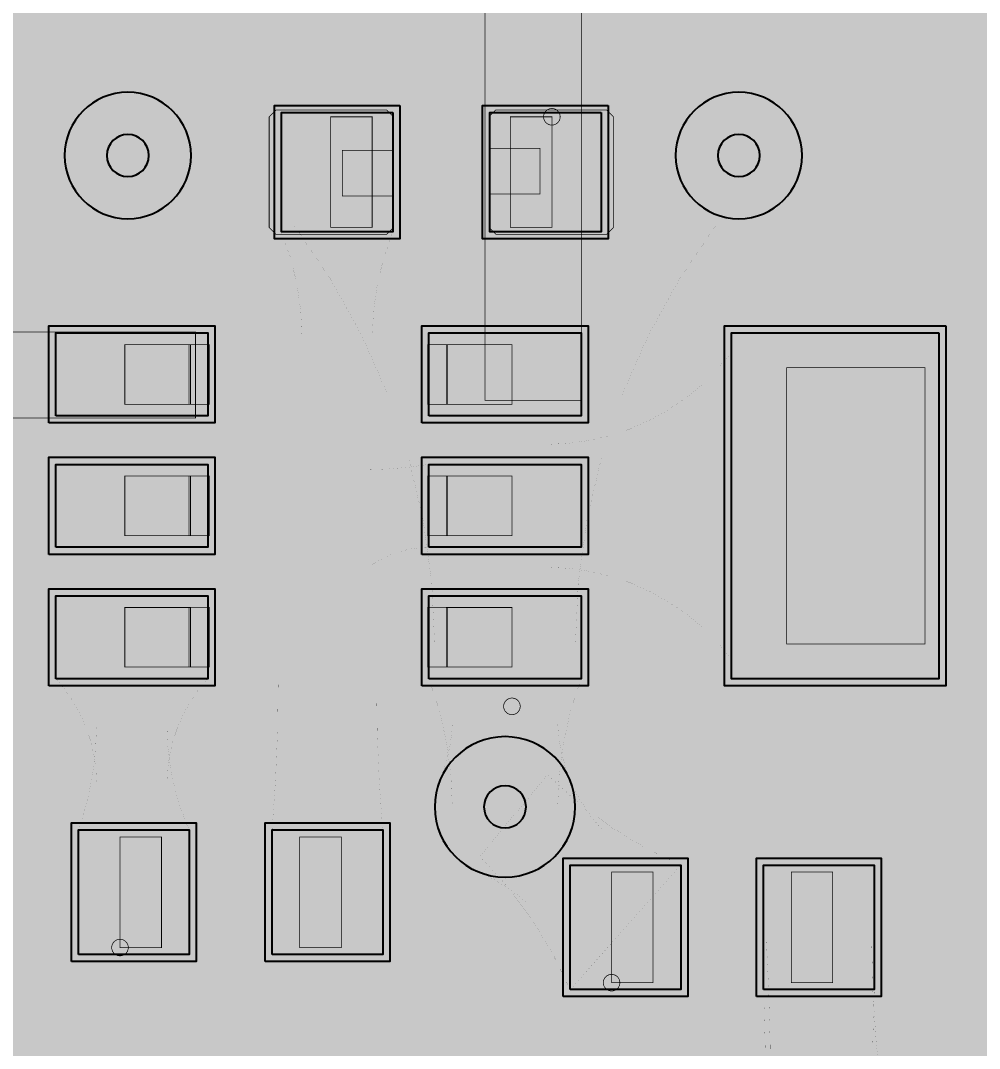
# Model space of a CAD drawing. Header units: millimetres. Extents: x -21.8 to 22.2, y -22.1 to 21.8.
# Drawn here: x 9.38 to 16.32, y 3.04 to 10.48 of the extents above; entities that cross this region are included whole.
import ezdxf

# ---------------------------------------------------------------- set-up
doc = ezdxf.new("R2010")
doc.units = ezdxf.units.MM
doc.header["$MEASUREMENT"] = 0
for name, color, linetype, true_color in [('Bottom-Layer', 7, 'Continuous', 0x0000ff), ('Component-Marking-Layer', 7, 'Continuous', 0x66ffcc), ('Component-Shape-Layer', 7, 'Continuous', 0x00cccc), ('Document-Layer', 7, 'Continuous', 0xffffff), ('Hole-Layer', 7, 'Continuous', 0x222222), ('Multi-Layer', 7, 'Continuous', 0xc0c0c0), ('Pin-Floating-Layer', 7, 'Continuous', 0xff99ff), ('Pin-Soldering-Layer', 7, 'Continuous', 0xcc9999), ('Top-Layer', 7, 'Continuous', 0xff0000), ('Top-Paste-Mask-Layer', 7, 'Continuous', 0x808080), ('Top-Silkscreen-Layer', 7, 'Continuous', 0xffcc00), ('Top-Solder-Mask-Layer', 7, 'Continuous', 0x800080)]:
    doc.layers.add(name, color=color, linetype=linetype, true_color=true_color)

msp = doc.modelspace()

# ---------------------------------------------------------------- hatches: boundary and pattern name
at = {"layer": 'Bottom-Layer'}
for points in [[(-20.4418, -3.8638), (-20.5686, -4.0696), (-20.6519, -4.2964), (-20.6519, 0.3841), (-20.5051, -0.0412), (-20.2129, -0.3832), (-19.8158, -0.5947), (-19.3689, -0.6462), (-18.9341, -0.5306), (-18.5717, -0.2639), (-18.3321, 0.1168), (-18.2483, 0.5588), (-18.3321, 1.0008), (-18.5717, 1.3815), (-18.9341, 1.6482), (-19.3689, 1.7638), (-19.8158, 1.7123), (-20.2129, 1.5008), (-20.5051, 1.1588), (-20.6519, 0.7335), (-20.6519, 2.9241), (-20.5051, 2.4988), (-20.2129, 2.1568), (-19.8158, 1.9453), (-19.3689, 1.8938), (-18.9341, 2.0094), (-18.5717, 2.2761), (-18.3321, 2.6568), (-18.2483, 3.0988), (-18.3321, 3.5408), (-18.5717, 3.9215), (-18.9341, 4.1882), (-19.3689, 4.3038), (-19.8158, 4.2523), (-20.2129, 4.0408), (-20.5051, 3.6988), (-20.6519, 3.2735), (-20.6519, 5.4641), (-20.6412, 5.4024), (-20.6274, 5.3413), (-20.6274, 4.8768), (-20.5794, 4.6977), (-20.4483, 4.5667), (-20.2692, 4.5187), (-19.9091, 4.5187), (-19.687, 4.4529), (-19.4564, 4.4307), (-19.2259, 4.4529), (-19.0038, 4.5187), (-18.6944, 4.5187), (-18.5154, 4.5667), (-18.3843, 4.6977), (-18.3363, 4.8768), (-18.3363, 5.1862), (-18.2483, 5.6388), (-18.3363, 6.0915), (-18.3363, 7.0937), (-18.271, 7.2033), (-18.2483, 7.3288), (-18.2483, 9.0288), (-18.2946, 9.2049), (-18.4215, 9.3355), (-18.5962, 9.3868), (-18.6448, 9.3971), (-18.6944, 9.4006), (-20.2692, 9.4006), (-20.3414, 9.3932), (-20.4106, 9.3715), (-20.5632, 9.2785), (-20.6519, 9.1233), (-20.6519, 15.3517), (-15.3617, 20.6419), (15.3417, 20.6419), (20.6319, 15.3517), (20.6319, -15.3517), (15.3417, -20.6419), (-15.3617, -20.6419), (-20.6519, -15.3517), (-20.6519, -13.2282), (-20.5198, -13.3722), (-20.3318, -13.4256), (-19.9184, -13.4256), (-19.9167, -13.4369), (-19.9162, -13.4484), (-19.9162, -15.875), (-19.8793, -16.0607), (-19.7741, -16.2181), (-16.3451, -19.6471), (-16.1877, -19.7523), (-16.002, -19.7892), (-8.7884, -19.7892), (-8.6028, -19.7523), (-8.4454, -19.6471), (-6.654, -17.8557), (-6.5488, -17.6983), (-6.5119, -17.5127), (-6.5119, -16.3186), (-6.5033, -16.3029), (-6.4874, -16.2813), (-6.3531, -16.0154), (-6.3487, -15.7176), (-6.4751, -15.4479), (-6.7068, -15.2608), (-6.9971, -15.1939), (-7.2873, -15.2608), (-7.519, -15.4479), (-7.6454, -15.7176), (-7.641, -16.0154), (-7.5067, -16.2813), (-7.4908, -16.3029), (-7.4822, -16.3186), (-7.4822, -17.3117), (-8.1375, -17.967), (-8.1375, -16.3186), (-8.1289, -16.3029), (-8.113, -16.2813), (-7.9787, -16.0154), (-7.9743, -15.7176), (-8.1007, -15.4479), (-8.3324, -15.2608), (-8.6227, -15.1939), (-8.9129, -15.2608), (-9.1446, -15.4479), (-9.271, -15.7176), (-9.2666, -16.0154), (-9.1323, -16.2813), (-9.1165, -16.3029), (-9.1078, -16.3186), (-9.1078, -18.3781), (-9.1926, -18.4629), (-15.5983, -18.4629), (-17.5489, -16.5123), (-17.5489, -15.9964), (-17.321, -16.5623), (-16.9406, -17.0392), (-16.4396, -17.3872), (-15.8599, -17.5772), (-15.2501, -17.5933), (-14.6612, -17.4341), (-14.1425, -17.1129), (-13.7375, -16.6567), (-13.4801, -16.1036), (-13.3919, -15.5), (-13.4801, -14.8964), (-13.7375, -14.3433), (-14.1425, -13.8871), (-14.6612, -13.566), (-15.2501, -13.4068), (-15.8599, -13.4228), (-16.4396, -13.6128), (-16.9406, -13.9609), (-17.321, -14.4378), (-17.5489, -15.0036), (-17.5489, -13.4002), (-16.0156, -13.4002), (-15.8366, -13.3522), (-15.7055, -13.2211), (-15.6575, -13.042), (-15.6575, -11.342), (-15.7055, -11.163), (-15.8366, -11.0319), (-16.0156, -10.9839), (-17.5489, -10.9839), (-17.5489, -10.668), (-17.549, -10.6581), (-17.5493, -10.6481), (-17.1192, -10.8333), (-16.651, -10.8409), (-16.2151, -10.67), (-15.8768, -10.3462), (-15.6872, -9.9181), (-15.6745, -9.45), (-15.522, -9.6025), (-15.522, -11.3014), (-15.485, -11.487), (-15.3799, -11.6444), (-14.4422, -12.5827), (-14.4327, -12.6103), (-14.4253, -12.643), (-14.3097, -12.9155), (-14.0872, -13.1106), (-13.8019, -13.1895), (-13.5107, -13.1363), (-13.2717, -12.9618), (-13.1324, -12.7006), (-13.1206, -12.4049), (-13.2386, -12.1335), (-13.113, -11.8105), (-13.1674, -11.4682), (-13.3871, -11.2002), (-13.712, -11.0796), (-13.7384, -11.0755), (-13.7557, -11.0705), (-14.1453, -10.6809), (-14.1453, -7.0612), (-14.1822, -6.8756), (-14.2874, -6.7182), (-15.4558, -5.5498), (-15.6132, -5.4446), (-15.7988, -5.4077), (-15.9931, -5.4077), (-15.7599, -5.0588), (-15.6601, -4.6512), (-15.7057, -4.234), (-15.8913, -3.8576), (-16.1945, -3.5675), (-16.5786, -3.3985), (-16.9973, -3.3711), (-17.4002, -3.4886), (-17.7386, -3.7368), (-17.9716, -4.0858), (-18.0712, -4.4935), (-18.0254, -4.9106), (-18.2742, -4.6617), (-18.3304, -4.2289), (-18.5366, -3.8442), (-18.8659, -3.5577), (-19.2755, -3.407), (-19.712, -3.4115), (-20.1184, -3.5707)], [(10.668, -0.9119), (10.2922, -0.9976), (9.9908, -1.238), (9.8236, -1.5853), (9.8236, -1.9707), (9.9908, -2.318), (10.2922, -2.5584), (10.668, -2.6441), (17.5108, -2.6441), (18.9269, -4.0602), (19.2533, -4.2653), (19.6363, -4.3084), (20.0001, -4.1811), (20.2727, -3.9085), (20.4, -3.5447), (20.3569, -3.1617), (20.1518, -2.8353), (18.4821, -1.1655), (18.2011, -0.9778), (17.8696, -0.9119), (14.5955, -0.9119), (14.1347, -0.0784), (13.8505, 0.8305), (13.7545, 1.778), (13.7545, 5.9436), (13.8505, 6.8912), (14.1348, 7.8002), (14.5956, 8.6336), (14.9677, 8.7253), (15.2639, 8.9686), (15.426, 9.3158), (15.4225, 9.699), (15.2539, 10.0432), (14.9534, 10.281), (14.5796, 10.3658), (10.16, 10.3658), (9.7842, 10.28), (9.4828, 10.0396), (9.3156, 9.6924), (9.3156, 9.3069), (9.4828, 8.9596), (9.7842, 8.7193), (10.16, 8.6335), (11.1811, 8.6335), (11.6419, 7.8), (11.9261, 6.8911), (12.0222, 5.9436), (12.0222, 1.778), (11.9261, 0.8305), (11.6419, -0.0784), (11.1811, -0.9119)]]:
    msp.add_hatch(color=256, dxfattribs=at).paths.add_polyline_path(points)
at = {"layer": 'Component-Marking-Layer'}
for points in [[(13.1674, 9.7794, 1), (13.2874, 9.7794, 1)], [(13.1674, 9.7794, 1), (13.2874, 9.7794, 1)], [(12.8783, 5.5163, 1), (12.9983, 5.5163, 1)], [(12.8783, 5.5163, 1), (12.9983, 5.5163, 1)], [(10.0432, 3.7722, 1), (10.1632, 3.7722, 1)], [(10.0432, 3.7722, 1), (10.1632, 3.7722, 1)], [(13.5992, 3.5182, 1), (13.7192, 3.5182, 1)], [(13.5992, 3.5182, 1), (13.7192, 3.5182, 1)]]:
    msp.add_hatch(color=256, dxfattribs=at).paths.add_polyline_path(points)
at = {"layer": 'Pin-Floating-Layer'}
for points in [[(10.6033, 7.7012), (10.6033, 8.1312), (10.7483, 8.1312), (10.7483, 7.7012)], [(10.6033, 7.7012), (10.6033, 8.1312), (10.7483, 8.1312), (10.7483, 7.7012)], [(12.4733, 8.1313), (12.4733, 7.7013), (12.3283, 7.7013), (12.3283, 8.1313)], [(12.4733, 8.1313), (12.4733, 7.7013), (12.3283, 7.7013), (12.3283, 8.1313)], [(10.6033, 6.7513), (10.6033, 7.1813), (10.7483, 7.1813), (10.7483, 6.7513)], [(10.6033, 6.7513), (10.6033, 7.1813), (10.7483, 7.1813), (10.7483, 6.7513)], [(12.4733, 7.1813), (12.4733, 6.7513), (12.3283, 6.7513), (12.3283, 7.1813)], [(12.4733, 7.1813), (12.4733, 6.7513), (12.3283, 6.7513), (12.3283, 7.1813)], [(10.6033, 5.8013), (10.6033, 6.2313), (10.7483, 6.2313), (10.7483, 5.8013)], [(10.6033, 5.8013), (10.6033, 6.2313), (10.7483, 6.2313), (10.7483, 5.8013)], [(12.4733, 6.2314), (12.4733, 5.8014), (12.3283, 5.8014), (12.3283, 6.2314)], [(12.4733, 6.2314), (12.4733, 5.8014), (12.3283, 5.8014), (12.3283, 6.2314)]]:
    msp.add_hatch(color=256, dxfattribs=at).paths.add_polyline_path(points)
at = {"layer": 'Pin-Soldering-Layer'}
for points in [[(11.6273, 9.7793), (11.9273, 9.7793), (11.9273, 8.9793), (11.6273, 8.9793)], [(11.6273, 9.7793), (11.9273, 9.7793), (11.9273, 8.9793), (11.6273, 8.9793)], [(13.2273, 9.7793), (13.2273, 8.9793), (12.9273, 8.9793), (12.9273, 9.7793)], [(13.2273, 9.7793), (13.2273, 8.9793), (12.9273, 8.9793), (12.9273, 9.7793)], [(10.6133, 7.7012), (10.1383, 7.7012), (10.1383, 8.1312), (10.6133, 8.1312)], [(10.6133, 7.7012), (10.1383, 7.7012), (10.1383, 8.1312), (10.6133, 8.1312)], [(12.4633, 7.7012), (12.4633, 8.1312), (12.9383, 8.1312), (12.9383, 7.7012)], [(12.4633, 7.7012), (12.4633, 8.1312), (12.9383, 8.1312), (12.9383, 7.7012)], [(15.9263, 5.9663), (14.9263, 5.9663), (14.9263, 7.9663), (15.9263, 7.9663)], [(15.9263, 5.9663), (14.9263, 5.9663), (14.9263, 7.9663), (15.9263, 7.9663)], [(10.6133, 6.7512), (10.1383, 6.7512), (10.1383, 7.1812), (10.6133, 7.1812)], [(10.6133, 6.7512), (10.1383, 6.7512), (10.1383, 7.1812), (10.6133, 7.1812)], [(12.4633, 6.7512), (12.4633, 7.1812), (12.9383, 7.1812), (12.9383, 6.7512)], [(12.4633, 6.7512), (12.4633, 7.1812), (12.9383, 7.1812), (12.9383, 6.7512)], [(10.6133, 5.8012), (10.1383, 5.8012), (10.1383, 6.2312), (10.6133, 6.2312)], [(10.6133, 5.8012), (10.1383, 5.8012), (10.1383, 6.2312), (10.6133, 6.2312)], [(12.4633, 5.8012), (12.4633, 6.2312), (12.9383, 6.2312), (12.9383, 5.8012)], [(12.4633, 5.8012), (12.4633, 6.2312), (12.9383, 6.2312), (12.9383, 5.8012)], [(10.1033, 3.7723), (10.1033, 4.5723), (10.4033, 4.5723), (10.4033, 3.7723)], [(10.1033, 3.7723), (10.1033, 4.5723), (10.4033, 4.5723), (10.4033, 3.7723)], [(11.7033, 3.7723), (11.4033, 3.7723), (11.4033, 4.5723), (11.7033, 4.5723)], [(11.7033, 3.7723), (11.4033, 3.7723), (11.4033, 4.5723), (11.7033, 4.5723)], [(13.6593, 3.5183), (13.6593, 4.3183), (13.9593, 4.3183), (13.9593, 3.5183)], [(13.6593, 3.5183), (13.6593, 4.3183), (13.9593, 4.3183), (13.9593, 3.5183)], [(15.2593, 3.5183), (14.9593, 3.5183), (14.9593, 4.3183), (15.2593, 4.3183)], [(15.2593, 3.5183), (14.9593, 3.5183), (14.9593, 4.3183), (15.2593, 4.3183)]]:
    msp.add_hatch(color=256, dxfattribs=at).paths.add_polyline_path(points)
at = {"layer": 'Top-Layer'}
for points in [[(-20.6494, 14.5685), (-20.6519, 14.5682), (-20.6519, 15.3517), (-15.3617, 20.6419), (15.3417, 20.6419), (15.8134, 20.1702), (13.0333, 20.1702), (12.9075, 20.3708), (12.684, 20.4491), (10.684, 20.4491), (10.505, 20.4011), (10.3739, 20.27), (10.3259, 20.0909), (10.3259, 18.0909), (10.3739, 17.9119), (10.505, 17.7808), (10.684, 17.7328), (12.684, 17.7328), (12.8631, 17.7808), (12.9942, 17.9119), (13.0422, 18.0909), (13.0422, 18.1839), (15.4637, 18.1839), (16.1383, 17.5092), (15.5566, 17.6074), (14.9704, 17.5406), (14.4257, 17.3139), (13.9652, 16.9452), (13.6248, 16.4633), (13.4313, 15.9059), (13.3999, 15.3168), (13.5329, 14.742), (13.82, 14.2266), (13.8174, 14.2266), (13.0422, 14.2266), (13.0422, 15.6911), (12.9942, 15.8702), (12.8631, 16.0013), (12.684, 16.0493), (10.684, 16.0493), (10.505, 16.0013), (10.3739, 15.8702), (10.3259, 15.6911), (10.3259, 14.4225), (10.3139, 14.3702), (10.3099, 14.3167), (10.3099, 13.6652), (10.3619, 13.4794), (10.5028, 13.3475), (10.559, 13.3183), (10.3678, 13.1903), (10.2939, 12.9724), (10.2939, 10.9027), (10.3416, 10.7241), (10.472, 10.5931), (10.6503, 10.5446), (12.3689, 10.5363), (12.3755, 10.4991), (12.386, 10.4628), (12.386, 9.9927), (12.2551, 10.1221), (12.0772, 10.1695), (11.2707, 10.1695), (11.0533, 10.0959), (10.9252, 9.9055), (10.7325, 10.1496), (10.466, 10.3099), (10.16, 10.3658), (8.8733, 10.3658), (8.6583, 10.3387), (8.4568, 10.2591), (8.4393, 10.2591), (8.2602, 10.2111), (8.1291, 10.08), (8.0812, 9.9009), (8.0812, 9.8525), (8.0052, 9.4977), (8.0812, 9.1429), (8.0812, 9.0944), (8.1607, 8.8694), (8.364, 8.7443), (8.2318, 8.6861), (8.1334, 8.5804), (6.5163, 8.5804), (6.3372, 8.5324), (6.2061, 8.4014), (6.1581, 8.2223), (6.1581, 7.6013), (6.2061, 7.4222), (6.3372, 7.2911), (6.5163, 7.2432), (6.5722, 7.2432), (6.6264, 7.1591), (6.7017, 7.0933), (6.5824, 6.9639), (6.5392, 6.7933), (6.5392, 6.7049), (6.4958, 6.5518), (6.4812, 6.3933), (6.4812, 5.5157), (6.2363, 5.1599), (5.9035, 4.8844), (5.5081, 4.7103), (5.0803, 4.6507), (4.7107, 4.5517), (4.4401, 4.2812), (4.3411, 3.9116), (4.4401, 3.542), (4.7107, 3.2715), (5.0803, 3.1725), (5.5835, 3.1195), (6.0647, 2.963), (6.5028, 2.7098), (6.5892, 2.4834), (6.7348, 2.2898), (8.6399, 0.3848), (8.9208, 0.1971), (9.2523, 0.1311), (14.5852, 0.1311), (14.5852, -1.4854), (14.5458, -1.5404), (14.5175, -1.6017), (14.357, -1.6654), (14.2196, -1.7698), (13.9673, -2.0221), (13.9439, -1.9518), (13.9135, -1.8842), (13.9135, -1.7206), (13.8655, -1.5416), (13.7344, -1.4105), (13.5554, -1.3625), (12.9554, -1.3625), (12.8823, -1.37), (12.8123, -1.3923), (12.6029, -1.459), (12.3844, -1.4815), (12.1015, -1.5378), (11.8617, -1.698), (11.5342, -2.0256), (11.5342, -1.778), (11.4589, -1.4248), (11.2461, -1.133), (10.9328, -0.9533), (10.5735, -0.917), (10.2306, -1.0304), (10.1752, -1.0363), (10.1122, -1.0389), (9.0738, -1.0389), (8.7909, -1.0951), (8.5511, -1.2554), (7.3935, -2.4129), (7.3775, -2.4294), (7.362, -2.4464), (7.1382, -2.2226), (6.9808, -2.1174), (6.7951, -2.0805), (3.4409, -2.0805), (3.2553, -2.1174), (3.0979, -2.2226), (1.9448, -3.3757), (-2.6118, -3.3757), (-2.6991, -3.3708), (-2.7788, -3.3604), (-3.1009, -3.3827), (-3.3744, -3.5544), (-3.5343, -3.8349), (-3.5428, -4.1577), (-3.3978, -4.4462), (-3.1338, -4.6321), (-4.5038, -6.0021), (-4.5038, -5.0411), (-4.5038, -5.0367), (-4.5039, -5.0322), (-4.5079, -4.8715), (-4.5118, -4.6568), (-4.5118, -3.7497), (-4.5487, -3.5641), (-4.6539, -3.4067), (-7.9205, -0.1401), (-8.0778, -0.035), (-8.2635, 0.0019), (-9.1905, 0.0019), (-9.2062, 0.0106), (-9.2278, 0.0265), (-9.5521, 0.1724), (-9.9051, 0.1297), (-10.1854, -0.0892), (-10.3123, -0.4214), (-10.5781, -0.5521), (-10.7605, -0.7855), (-10.8231, -1.075), (-10.7534, -1.3629), (-10.5652, -1.5918), (-10.2962, -1.7158), (-10, -1.7103), (-9.7358, -1.5765), (-9.7142, -1.5606), (-9.6985, -1.5519), (-8.3843, -1.5519), (-8.1866, -1.7497), (-10.6171, -1.7497), (-10.6329, -1.741), (-10.6544, -1.7251), (-10.9004, -1.5961), (-11.1776, -1.5791), (-11.1776, -0.1324), (-10.9915, 0.1143), (-10.9374, 0.4186), (-11.0271, 0.7143), (-11.241, 0.9373), (-4.6748, 0.9373), (-4.4891, 0.9742), (-4.3317, 1.0794), (-2.5776, 2.8335), (-2.4724, 2.9909), (-2.4355, 3.1766), (-2.4355, 9.9341), (-1.8819, 10.4877), (2.3011, 10.4877), (2.3169, 10.479), (2.3384, 10.4632), (2.5974, 10.3306), (2.8882, 10.3217), (3.1549, 10.4381), (3.346, 10.6574), (3.4249, 10.9374), (3.3763, 11.2243), (7.047, 11.2243), (7.1812, 11.0901), (7.3717, 10.9412), (7.5925, 10.8428), (7.7152, 10.7491), (7.866, 10.7159), (9.0561, 10.7159), (9.2351, 10.7639), (9.3662, 10.895), (9.4142, 11.074), (9.4142, 11.588), (9.4354, 11.7923), (9.4142, 11.9966), (9.4142, 12.802), (9.3662, 12.9811), (9.2351, 13.1122), (9.0561, 13.1602), (7.866, 13.1602), (7.8292, 13.1583), (7.7927, 13.1526), (7.6281, 13.196), (7.4584, 13.2106), (3.324, 13.2106), (3.4191, 13.4692), (3.4008, 13.7441), (3.2724, 13.9879), (3.2565, 14.0095), (3.2478, 14.0252), (3.2478, 14.2988), (3.2109, 14.4844), (3.1057, 14.6418), (0.6405, 17.1071), (0.4831, 17.2122), (0.2974, 17.2492), (-4.5743, 17.2492), (-6.3118, 18.9867), (-6.4692, 19.0918), (-6.6548, 19.1288), (-10.7696, 19.1288), (-10.9553, 19.0918), (-11.1127, 18.9867), (-11.3667, 18.7327), (-11.4285, 18.6569), (-11.4739, 18.5702), (-12.2056, 18.5702), (-12.325, 18.5497), (-12.4307, 18.4906), (-17.2615, 18.4574), (-17.4742, 18.4139), (-17.6546, 18.293), (-20.3962, 15.5514), (-20.5178, 15.3692), (-20.5606, 15.1544), (-20.5606, 14.8235), (-20.5829, 14.6884)], [(12.7441, 7.7283), (12.7441, 11.4306), (13.4433, 11.4306), (13.4433, 7.7283)], [(12.0772, 9.8113), (12.0772, 8.9473), (11.2707, 8.9473), (11.2707, 9.8113)], [(13.5839, 9.8113), (13.5839, 8.9473), (12.7774, 8.9473), (12.7774, 9.8113)], [(6.5163, 7.6013), (6.5163, 8.2223), (10.6493, 8.2223), (10.6493, 7.6013)], [(9.6383, 7.6163), (9.6383, 8.2163), (10.7383, 8.2163), (10.7383, 7.6163)], [(12.3383, 7.6163), (12.3383, 8.2163), (13.4383, 8.2163), (13.4383, 7.6163)], [(16.0264, 8.2163), (16.0264, 5.7163), (14.5264, 5.7163), (14.5264, 8.2163)], [(9.6383, 6.6663), (9.6383, 7.2663), (10.7383, 7.2663), (10.7383, 6.6663)], [(12.3383, 6.6663), (12.3383, 7.2663), (13.4383, 7.2663), (13.4383, 6.6663)], [(9.6383, 5.7163), (9.6383, 6.3163), (10.7383, 6.3163), (10.7383, 5.7163)], [(12.3383, 5.7163), (12.3383, 6.3163), (13.4383, 6.3163), (13.4383, 5.7163)], [(9.8033, 3.7223), (9.8033, 4.6223), (10.6033, 4.6223), (10.6033, 3.7223)], [(11.2033, 3.7223), (11.2033, 4.6223), (12.0033, 4.6223), (12.0033, 3.7223)], [(13.3593, 3.4683), (13.3593, 4.3683), (14.1593, 4.3683), (14.1593, 3.4683)], [(14.7593, 3.4683), (14.7593, 4.3683), (15.5593, 4.3683), (15.5593, 3.4683)]]:
    msp.add_hatch(color=256, dxfattribs=at).paths.add_polyline_path(points)
at = {"layer": 'Top-Paste-Mask-Layer'}
for points in [[(11.2323, 8.9293), (11.1823, 8.9793), (11.1823, 9.7793), (11.2323, 9.8293), (12.0323, 9.8293), (12.0823, 9.7793), (12.0823, 9.5373), (11.7123, 9.5373), (11.7123, 9.2073), (12.0823, 9.2073), (12.0823, 8.9793), (12.0323, 8.9293)], [(11.2323, 8.9293), (11.1823, 8.9793), (11.1823, 9.7793), (11.2323, 9.8293), (12.0323, 9.8293), (12.0823, 9.7793), (12.0823, 9.5373), (11.7123, 9.5373), (11.7123, 9.2073), (12.0823, 9.2073), (12.0823, 8.9793), (12.0323, 8.9293)], [(13.6223, 9.8293), (13.6723, 9.7793), (13.6723, 8.9793), (13.6223, 8.9293), (12.8223, 8.9293), (12.7723, 8.9793), (12.7723, 9.2213), (13.1423, 9.2213), (13.1423, 9.5513), (12.7723, 9.5513), (12.7723, 9.7793), (12.8223, 9.8293)], [(13.6223, 9.8293), (13.6723, 9.7793), (13.6723, 8.9793), (13.6223, 8.9293), (12.8223, 8.9293), (12.7723, 8.9793), (12.7723, 9.2213), (13.1423, 9.2213), (13.1423, 9.5513), (12.7723, 9.5513), (12.7723, 9.7793), (12.8223, 9.8293)], [(9.6383, 7.6163), (9.6383, 8.2163), (10.7383, 8.2163), (10.7383, 7.6163)], [(12.3383, 7.6163), (12.3383, 8.2163), (13.4383, 8.2163), (13.4383, 7.6163)], [(16.0264, 8.2163), (16.0264, 5.7163), (14.5264, 5.7163), (14.5264, 8.2163)], [(9.6383, 6.6663), (9.6383, 7.2663), (10.7383, 7.2663), (10.7383, 6.6663)], [(12.3383, 6.6663), (12.3383, 7.2663), (13.4383, 7.2663), (13.4383, 6.6663)], [(9.6383, 5.7163), (9.6383, 6.3163), (10.7383, 6.3163), (10.7383, 5.7163)], [(12.3383, 5.7163), (12.3383, 6.3163), (13.4383, 6.3163), (13.4383, 5.7163)], [(9.8033, 3.7223), (9.8033, 4.6223), (10.6033, 4.6223), (10.6033, 3.7223)], [(11.2033, 3.7223), (11.2033, 4.6223), (12.0033, 4.6223), (12.0033, 3.7223)], [(13.3593, 3.4683), (13.3593, 4.3683), (14.1593, 4.3683), (14.1593, 3.4683)], [(14.7593, 3.4683), (14.7593, 4.3683), (15.5593, 4.3683), (15.5593, 3.4683)]]:
    msp.add_hatch(color=256, dxfattribs=at).paths.add_polyline_path(points)
at = {"layer": 'Top-Solder-Mask-Layer'}
for points in [[(12.128, 9.8621), (12.128, 8.8965), (11.2199, 8.8965), (11.2199, 9.8621)], [(13.6347, 9.8621), (13.6347, 8.8965), (12.7266, 8.8965), (12.7266, 9.8621)], [(9.5873, 7.5653), (9.5873, 8.2673), (10.7893, 8.2673), (10.7893, 7.5653)], [(12.2873, 7.5653), (12.2873, 8.2673), (13.4893, 8.2673), (13.4893, 7.5653)], [(16.0772, 8.2671), (16.0772, 5.6655), (14.4756, 5.6655), (14.4756, 8.2671)], [(9.5873, 6.6153), (9.5873, 7.3173), (10.7893, 7.3173), (10.7893, 6.6153)], [(12.2873, 6.6153), (12.2873, 7.3173), (13.4893, 7.3173), (13.4893, 6.6153)], [(9.5873, 5.6653), (9.5873, 6.3673), (10.7893, 6.3673), (10.7893, 5.6653)], [(12.2873, 5.6653), (12.2873, 6.3673), (13.4893, 6.3673), (13.4893, 5.6653)], [(9.7525, 3.6715), (9.7525, 4.6731), (10.6541, 4.6731), (10.6541, 3.6715)], [(11.1525, 3.6715), (11.1525, 4.6731), (12.0541, 4.6731), (12.0541, 3.6715)], [(13.3085, 3.4175), (13.3085, 4.4191), (14.2101, 4.4191), (14.2101, 3.4175)], [(14.7085, 3.4175), (14.7085, 4.4191), (15.6101, 4.4191), (15.6101, 3.4175)]]:
    msp.add_hatch(color=256, dxfattribs=at).paths.add_polyline_path(points)

# ---------------------------------------------------------------- linework, layer by layer
at = {"layer": 'Bottom-Layer'}
for points, const_width in [([(13.7545, 1.778), (13.7545, 5.9436), (13.8505, 6.8912), (14.1348, 7.8002), (14.5956, 8.6336), (14.9677, 8.7253), (15.2639, 8.9686), (15.426, 9.3158), (15.4225, 9.699), (15.2539, 10.0432), (14.9534, 10.281), (14.5796, 10.3658), (10.16, 10.3658), (9.7842, 10.28), (9.4828, 10.0396), (9.3156, 9.6924)], 0.0508), ([(10.16, 9.4996), (12.8883, 9.4996)], 1.016), ([(12.8883, 9.4996), (12.8883, 4.7893)], 1.016), ([(14.5796, 9.4996), (12.8883, 9.4996)], 1.016), ([(9.3156, 9.3069), (9.4828, 8.9596), (9.7842, 8.7193), (10.16, 8.6335), (11.1811, 8.6335), (11.6419, 7.8), (11.9261, 6.8911), (12.0222, 5.9436), (12.0222, 1.778)], 0.0508), ([(12.8883, 4.7893), (12.8883, -1.7711)], 1.016)]:
    msp.add_lwpolyline(points, dxfattribs=dict(at, const_width=const_width))
at = {"layer": 'Bottom-Layer', "const_width": 0.000254}
msp.add_lwpolyline([(13.3963, 5.9436, -0.162), (14.4123, 8.9916), (12.8883, 9.4996), (11.3643, 8.9916, -0.162), (12.3803, 5.9436)], format="xyb", close=True, dxfattribs=at)
at = {"layer": 'Component-Marking-Layer', "const_width": 0.00508}
for points in [[(13.1674, 9.7794, 1), (13.2874, 9.7794, 1)], [(13.1674, 9.7794, 1), (13.2874, 9.7794, 1)], [(10.0432, 3.7722, 1), (10.1632, 3.7722, 1)], [(10.0432, 3.7722, 1), (10.1632, 3.7722, 1)], [(13.5992, 3.5182, 1), (13.7192, 3.5182, 1)], [(13.5992, 3.5182, 1), (13.7192, 3.5182, 1)]]:
    msp.add_lwpolyline(points, format="xyb", close=True, dxfattribs=at)
msp.add_lwpolyline([(12.8783, 5.5163, 1), (12.9983, 5.5163), (12.9983, 5.5163, 1), (12.8783, 5.5163)], format="xyb", dxfattribs=at)
msp.add_lwpolyline([(12.8783, 5.5163, 1), (12.9983, 5.5163), (12.9983, 5.5163, 1), (12.8783, 5.5163)], format="xyb", dxfattribs=at)
at = {"layer": 'Component-Shape-Layer', "const_width": 0.0508}
for points in [[(13.2273, 9.7793), (13.2273, 8.9793), (11.6273, 8.9793), (11.6273, 9.7793)], [(13.2273, 9.7793), (13.2273, 8.9793), (11.6273, 8.9793), (11.6273, 9.7793)], [(19.3263, 9.0163), (19.3263, 4.9163), (14.9263, 4.9163), (14.9263, 9.0163)], [(19.3263, 9.0163), (19.3263, 4.9163), (14.9263, 4.9163), (14.9263, 9.0163)], [(10.7383, 5.5163), (10.7383, 8.4163), (12.3383, 8.4163), (12.3383, 5.5163)], [(10.7383, 5.5163), (10.7383, 8.4163), (12.3383, 8.4163), (12.3383, 5.5163)], [(10.1033, 3.7723), (10.1033, 4.5723), (11.7033, 4.5723), (11.7033, 3.7723)], [(10.1033, 3.7723), (10.1033, 4.5723), (11.7033, 4.5723), (11.7033, 3.7723)], [(13.6593, 3.5183), (13.6593, 4.3183), (15.2593, 4.3183), (15.2593, 3.5183)], [(13.6593, 3.5183), (13.6593, 4.3183), (15.2593, 4.3183), (15.2593, 3.5183)]]:
    msp.add_lwpolyline(points, close=True, dxfattribs=at)
at = {"layer": 'Document-Layer', "const_width": 0.2}
msp.add_lwpolyline([(12.8383, 6.0163, 1), (13.0384, 6.0163), (13.0384, 6.0163, 1), (12.8383, 6.0163)], format="xyb", dxfattribs=at)
msp.add_lwpolyline([(12.8383, 6.0163, 1), (13.0384, 6.0163), (13.0384, 6.0163, 1), (12.8383, 6.0163)], format="xyb", dxfattribs=at)
at = {"layer": 'Hole-Layer'}
for points in [[(10.0075, 9.4996, 1), (10.3125, 9.4996), (10.3125, 9.4996, 1), (10.0075, 9.4996)], [(14.4271, 9.4996, 1), (14.7321, 9.4996), (14.7321, 9.4996, 1), (14.4271, 9.4996)], [(12.7358, 4.7893, 1), (13.0408, 4.7893), (13.0408, 4.7893, 1), (12.7358, 4.7893)]]:
    msp.add_lwpolyline(points, format="xyb", dxfattribs=at)
at = {"layer": 'Multi-Layer'}
for points in [[(9.7028, 9.4996, 1), (10.6172, 9.4996), (10.6172, 9.4996, 1), (9.7028, 9.4996)], [(14.1224, 9.4996, 1), (15.0368, 9.4996), (15.0368, 9.4996, 1), (14.1224, 9.4996)]]:
    msp.add_lwpolyline(points, format="xyb", dxfattribs=at)
msp.add_lwpolyline([(12.3803, 4.7893, 1), (13.3963, 4.7893, 1)], format="xyb", close=True, dxfattribs=at)
at = {"layer": 'Pin-Floating-Layer', "const_width": 0.00508}
for points in [[(10.6033, 7.7012), (10.6033, 8.1312), (10.7483, 8.1312), (10.7483, 7.7012)], [(10.6033, 7.7012), (10.6033, 8.1312), (10.7483, 8.1312), (10.7483, 7.7012)], [(12.4733, 8.1313), (12.4733, 7.7013), (12.3283, 7.7013), (12.3283, 8.1313)], [(12.4733, 8.1313), (12.4733, 7.7013), (12.3283, 7.7013), (12.3283, 8.1313)], [(10.6033, 6.7513), (10.6033, 7.1813), (10.7483, 7.1813), (10.7483, 6.7513)], [(10.6033, 6.7513), (10.6033, 7.1813), (10.7483, 7.1813), (10.7483, 6.7513)], [(12.4733, 7.1813), (12.4733, 6.7513), (12.3283, 6.7513), (12.3283, 7.1813)], [(12.4733, 7.1813), (12.4733, 6.7513), (12.3283, 6.7513), (12.3283, 7.1813)], [(10.6033, 5.8013), (10.6033, 6.2313), (10.7483, 6.2313), (10.7483, 5.8013)], [(10.6033, 5.8013), (10.6033, 6.2313), (10.7483, 6.2313), (10.7483, 5.8013)], [(12.4733, 6.2314), (12.4733, 5.8014), (12.3283, 5.8014), (12.3283, 6.2314)], [(12.4733, 6.2314), (12.4733, 5.8014), (12.3283, 5.8014), (12.3283, 6.2314)]]:
    msp.add_lwpolyline(points, close=True, dxfattribs=at)
at = {"layer": 'Pin-Soldering-Layer', "const_width": 0.00508}
for points in [[(11.6273, 9.7793), (11.9273, 9.7793), (11.9273, 8.9793), (11.6273, 8.9793)], [(11.6273, 9.7793), (11.9273, 9.7793), (11.9273, 8.9793), (11.6273, 8.9793)], [(13.2273, 9.7793), (13.2273, 8.9793), (12.9273, 8.9793), (12.9273, 9.7793)], [(13.2273, 9.7793), (13.2273, 8.9793), (12.9273, 8.9793), (12.9273, 9.7793)], [(10.6133, 7.7012), (10.1383, 7.7012), (10.1383, 8.1312), (10.6133, 8.1312)], [(10.6133, 7.7012), (10.1383, 7.7012), (10.1383, 8.1312), (10.6133, 8.1312)], [(12.4633, 7.7012), (12.4633, 8.1312), (12.9383, 8.1312), (12.9383, 7.7012)], [(12.4633, 7.7012), (12.4633, 8.1312), (12.9383, 8.1312), (12.9383, 7.7012)], [(15.9263, 5.9663), (14.9263, 5.9663), (14.9263, 7.9663), (15.9263, 7.9663)], [(15.9263, 5.9663), (14.9263, 5.9663), (14.9263, 7.9663), (15.9263, 7.9663)], [(10.6133, 6.7512), (10.1383, 6.7512), (10.1383, 7.1812), (10.6133, 7.1812)], [(10.6133, 6.7512), (10.1383, 6.7512), (10.1383, 7.1812), (10.6133, 7.1812)], [(12.4633, 6.7512), (12.4633, 7.1812), (12.9383, 7.1812), (12.9383, 6.7512)], [(12.4633, 6.7512), (12.4633, 7.1812), (12.9383, 7.1812), (12.9383, 6.7512)], [(10.6133, 5.8012), (10.1383, 5.8012), (10.1383, 6.2312), (10.6133, 6.2312)], [(10.6133, 5.8012), (10.1383, 5.8012), (10.1383, 6.2312), (10.6133, 6.2312)], [(12.4633, 5.8012), (12.4633, 6.2312), (12.9383, 6.2312), (12.9383, 5.8012)], [(12.4633, 5.8012), (12.4633, 6.2312), (12.9383, 6.2312), (12.9383, 5.8012)], [(10.1033, 3.7723), (10.1033, 4.5723), (10.4033, 4.5723), (10.4033, 3.7723)], [(10.1033, 3.7723), (10.1033, 4.5723), (10.4033, 4.5723), (10.4033, 3.7723)], [(11.7033, 3.7723), (11.4033, 3.7723), (11.4033, 4.5723), (11.7033, 4.5723)], [(11.7033, 3.7723), (11.4033, 3.7723), (11.4033, 4.5723), (11.7033, 4.5723)], [(13.6593, 3.5183), (13.6593, 4.3183), (13.9593, 4.3183), (13.9593, 3.5183)], [(13.6593, 3.5183), (13.6593, 4.3183), (13.9593, 4.3183), (13.9593, 3.5183)], [(15.2593, 3.5183), (14.9593, 3.5183), (14.9593, 4.3183), (15.2593, 4.3183)], [(15.2593, 3.5183), (14.9593, 3.5183), (14.9593, 4.3183), (15.2593, 4.3183)]]:
    msp.add_lwpolyline(points, close=True, dxfattribs=at)
at = {"layer": 'Top-Layer'}
for points, const_width in [([(14.5243, 9.5549), (14.5243, 11.0303)], 1.016), ([(12.3689, 10.5363), (12.3755, 10.4991), (12.386, 10.4628), (12.386, 9.9927), (12.2551, 10.1221), (12.0772, 10.1695), (11.2707, 10.1695), (11.0533, 10.0959), (10.9252, 9.9055), (10.7325, 10.1496), (10.466, 10.3099), (10.16, 10.3658), (8.8733, 10.3658)], 0.0508), ([(14.5796, 9.4996), (14.5243, 9.5549)], 1.016), ([(8.8733, 9.4996), (10.16, 9.4996)], 1.016), ([(11.6739, 9.3793), (11.6739, 7.9777)], 0.508), ([(11.6739, 7.9777), (10.6362, 6.94)], 0.508), ([(12.8883, 6.9663), (15.2764, 6.9663)], 0.889), ([(12.7947, 6.8727), (12.8883, 6.9663)], 0.7112), ([(10.3153, 6.9663), (10.1883, 6.9663)], 0.508), ([(10.3416, 6.94), (10.3153, 6.9663)], 0.508), ([(11.6033, 6.5853), (11.8907, 6.8727)], 0.7112), ([(11.8907, 6.8727), (12.7947, 6.8727)], 0.7112), ([(10.6362, 6.94), (10.3416, 6.94)], 0.508), ([(11.6033, 4.1723), (11.6033, 6.5853)], 0.7112), ([(12.8883, 6.0163), (12.8883, 4.7893)], 0.762), ([(10.1883, 6.0163), (10.1883, 4.1873)], 0.508), ([(12.8883, 4.7893), (13.7593, 3.9183)], 0.762), ([(10.1883, 4.1873), (10.2033, 4.1723)], 0.508), ([(15.1593, 3.9183), (15.1593, 1.0555)], 0.762), ([(9.8873, 2.2673), (8.8713, 3.2833)], 0.889)]:
    msp.add_lwpolyline(points, dxfattribs=dict(at, const_width=const_width))
for points, const_width in [([(12.7441, 7.7283), (12.7441, 11.4306), (13.4433, 11.4306), (13.4433, 7.7283)], 0.00508), ([(6.5163, 7.6013), (6.5163, 8.2223), (10.6493, 8.2223), (10.6493, 7.6013)], 0.00508), ([(12.5073, 5.3989), (13.2693, 5.3989), (13.2748, 5.3078), (13.2892, 5.2183), (13.3095, 5.1317), (13.3328, 5.0493), (13.3765, 4.9028), (13.3909, 4.8412), (13.3963, 4.7893), (12.3803, 4.7893), (12.3858, 4.8412), (12.4002, 4.9028), (12.4438, 5.0493), (12.4671, 5.1317), (12.4875, 5.2183), (12.5019, 5.3078)], 0.000254), ([(13.5888, 4.6276), (13.05, 4.0888), (12.9817, 4.1494), (12.9082, 4.2025), (12.8326, 4.2493), (12.7579, 4.2911), (12.6234, 4.3638), (12.5697, 4.3972), (12.5291, 4.4301), (13.2475, 5.1485), (13.2804, 5.1079), (13.3138, 5.0542), (13.3865, 4.9197), (13.4283, 4.845), (13.4751, 4.7694), (13.5282, 4.6959)], 0.000254)]:
    msp.add_lwpolyline(points, close=True, dxfattribs=dict(at, const_width=const_width))
for points in [[(12.0772, 9.8113), (12.0772, 8.9473), (11.2707, 8.9473), (11.2707, 9.8113)], [(13.5839, 9.8113), (13.5839, 8.9473), (12.7774, 8.9473), (12.7774, 9.8113)], [(9.6383, 7.6163), (9.6383, 8.2163), (10.7383, 8.2163), (10.7383, 7.6163)], [(12.3383, 7.6163), (12.3383, 8.2163), (13.4383, 8.2163), (13.4383, 7.6163)], [(16.0264, 8.2163), (16.0264, 5.7163), (14.5264, 5.7163), (14.5264, 8.2163)], [(9.6383, 6.6663), (9.6383, 7.2663), (10.7383, 7.2663), (10.7383, 6.6663)], [(12.3383, 6.6663), (12.3383, 7.2663), (13.4383, 7.2663), (13.4383, 6.6663)], [(9.6383, 5.7163), (9.6383, 6.3163), (10.7383, 6.3163), (10.7383, 5.7163)], [(12.3383, 5.7163), (12.3383, 6.3163), (13.4383, 6.3163), (13.4383, 5.7163)], [(9.8033, 3.7223), (9.8033, 4.6223), (10.6033, 4.6223), (10.6033, 3.7223)], [(11.2033, 3.7223), (11.2033, 4.6223), (12.0033, 4.6223), (12.0033, 3.7223)], [(13.3593, 3.4683), (13.3593, 4.3683), (14.1593, 4.3683), (14.1593, 3.4683)], [(14.7593, 3.4683), (14.7593, 4.3683), (15.5593, 4.3683), (15.5593, 3.4683)]]:
    msp.add_lwpolyline(points, close=True, dxfattribs=at)
at = {"layer": 'Top-Layer', "const_width": 0.000254}
for points in [[(11.9279, 8.1853), (11.4199, 8.1853, 0.097), (11.2707, 8.9473), (12.0772, 8.9473, 0.097)], [(13.1929, 6.5218), (13.1929, 7.4108, 0.236), (14.5264, 8.0776), (14.5264, 5.855, 0.236)], [(11.8907, 6.5171), (11.8907, 7.2283, 0.042), (12.3383, 7.2663), (12.3383, 6.6663, 0.162)], [(10.4423, 4.9543), (9.9343, 4.9543, 0.187), (9.6383, 5.7163), (10.7383, 5.7163, 0.187)], [(11.2477, 5.6891), (11.9589, 5.6891, 0.021), (12.0033, 4.6223), (11.2033, 4.6223, 0.021)], [(13.2693, 4.7893), (12.5073, 4.7893, 0.09), (12.3383, 5.7163), (13.4383, 5.7163, 0.09)], [(9.9343, 5.3843), (10.4423, 5.3843, 0.104), (10.6033, 4.6223), (9.8033, 4.6223, 0.085)], [(12.7067, 4.4321), (13.1955, 5.0209, 0.095), (14.1593, 4.3683), (13.3593, 3.4683, 0.095)], [(14.7783, 3.8423), (15.5403, 3.8423, 0.033), (15.6159, 2.6993), (14.8094, 2.6993, 0.014)], [(15.5403, 2.3253), (14.7783, 2.3253, 0.008), (14.7593, 3.4683), (14.7593, 3.4683), (15.5593, 3.4683), (15.5593, 3.4683, 0.008)]]:
    msp.add_lwpolyline(points, format="xyb", close=True, dxfattribs=at)
at = {"layer": 'Top-Paste-Mask-Layer', "const_width": 0.00508}
for points in [[(11.2323, 8.9293), (11.1823, 8.9793), (11.1823, 9.7793), (11.2323, 9.8293), (12.0323, 9.8293), (12.0823, 9.7793), (12.0823, 9.5373), (11.7123, 9.5373), (11.7123, 9.2073), (12.0823, 9.2073), (12.0823, 8.9793), (12.0323, 8.9293)], [(11.2323, 8.9293), (11.1823, 8.9793), (11.1823, 9.7793), (11.2323, 9.8293), (12.0323, 9.8293), (12.0823, 9.7793), (12.0823, 9.5373), (11.7123, 9.5373), (11.7123, 9.2073), (12.0823, 9.2073), (12.0823, 8.9793), (12.0323, 8.9293)], [(13.6223, 9.8293), (13.6723, 9.7793), (13.6723, 8.9793), (13.6223, 8.9293), (12.8223, 8.9293), (12.7723, 8.9793), (12.7723, 9.2213), (13.1423, 9.2213), (13.1423, 9.5513), (12.7723, 9.5513), (12.7723, 9.7793), (12.8223, 9.8293)], [(13.6223, 9.8293), (13.6723, 9.7793), (13.6723, 8.9793), (13.6223, 8.9293), (12.8223, 8.9293), (12.7723, 8.9793), (12.7723, 9.2213), (13.1423, 9.2213), (13.1423, 9.5513), (12.7723, 9.5513), (12.7723, 9.7793), (12.8223, 9.8293)]]:
    msp.add_lwpolyline(points, close=True, dxfattribs=at)
at = {"layer": 'Top-Paste-Mask-Layer'}
for points in [[(9.6383, 7.6163), (9.6383, 8.2163), (10.7383, 8.2163), (10.7383, 7.6163)], [(12.3383, 7.6163), (12.3383, 8.2163), (13.4383, 8.2163), (13.4383, 7.6163)], [(16.0264, 8.2163), (16.0264, 5.7163), (14.5264, 5.7163), (14.5264, 8.2163)], [(9.6383, 6.6663), (9.6383, 7.2663), (10.7383, 7.2663), (10.7383, 6.6663)], [(12.3383, 6.6663), (12.3383, 7.2663), (13.4383, 7.2663), (13.4383, 6.6663)], [(9.6383, 5.7163), (9.6383, 6.3163), (10.7383, 6.3163), (10.7383, 5.7163)], [(12.3383, 5.7163), (12.3383, 6.3163), (13.4383, 6.3163), (13.4383, 5.7163)], [(9.8033, 3.7223), (9.8033, 4.6223), (10.6033, 4.6223), (10.6033, 3.7223)], [(11.2033, 3.7223), (11.2033, 4.6223), (12.0033, 4.6223), (12.0033, 3.7223)], [(13.3593, 3.4683), (13.3593, 4.3683), (14.1593, 4.3683), (14.1593, 3.4683)], [(14.7593, 3.4683), (14.7593, 4.3683), (15.5593, 4.3683), (15.5593, 3.4683)]]:
    msp.add_lwpolyline(points, close=True, dxfattribs=at)
at = {"layer": 'Top-Silkscreen-Layer', "const_width": 0.254}
for points in [[(12.7441, 10.3207, -0.414), (12.4343, 10.6305)], [(12.7441, 10.3207, -0.414), (12.4343, 10.6305)], [(15.2142, 10.6301, -0.414), (14.9044, 10.3202)], [(15.2142, 10.6301, -0.414), (14.9044, 10.3202)], [(9.5134, 4.5725, -0.414), (9.8232, 4.8824)], [(9.5134, 4.5725, -0.414), (9.8232, 4.8824)], [(11.9835, 4.8819, -0.414), (12.2933, 4.5721)], [(11.9835, 4.8819, -0.414), (12.2933, 4.5721)], [(13.0694, 4.3185, -0.414), (13.3792, 4.6284)], [(13.0694, 4.3185, -0.414), (13.3792, 4.6284)], [(15.5395, 4.6279, -0.414), (15.8493, 4.3181)], [(15.5395, 4.6279, -0.414), (15.8493, 4.3181)], [(9.8232, 3.4627, -0.414), (9.5134, 3.7726)], [(9.8232, 3.4627, -0.414), (9.5134, 3.7726)], [(12.2933, 3.7721, -0.414), (11.9835, 3.4623)], [(12.2933, 3.7721, -0.414), (11.9835, 3.4623)], [(13.3792, 3.2087, -0.414), (13.0694, 3.5185)], [(13.3792, 3.2087, -0.414), (13.0694, 3.5185)], [(15.8493, 3.5181, -0.414), (15.5395, 3.2083)], [(15.8493, 3.5181, -0.414), (15.5395, 3.2083)]]:
    msp.add_lwpolyline(points, format="xyb", dxfattribs=at)
at = {"layer": 'Top-Silkscreen-Layer'}
for points, const_width in [([(13.5441, 10.3207), (12.7441, 10.3207)], 0.254), ([(13.5441, 10.3207), (12.7441, 10.3207)], 0.254), ([(14.1045, 10.3202), (14.9045, 10.3202)], 0.254), ([(14.1045, 10.3202), (14.9045, 10.3202)], 0.254), ([(9.5319, 10.1294), (8.2107, 10.1294)], 0.1524), ([(9.5319, 10.1294), (8.2107, 10.1294)], 0.1524), ([(9.5319, 9.1705), (9.5319, 10.1294)], 0.1524), ([(9.5319, 9.1705), (9.5319, 10.1294)], 0.1524), ([(12.0011, 10.0399), (11.0422, 10.0399)], 0.1524), ([(11.0422, 10.0399), (11.0422, 8.7187)], 0.1524), ([(12.0011, 10.0399), (11.0422, 10.0399)], 0.1524), ([(11.0422, 10.0399), (11.0422, 8.7187)], 0.1524), ([(12.8535, 10.0399), (13.8124, 10.0399)], 0.1524), ([(12.8535, 10.0399), (13.8124, 10.0399)], 0.1524), ([(13.8124, 10.0399), (13.8124, 8.7187)], 0.1524), ([(13.8124, 10.0399), (13.8124, 8.7187)], 0.1524), ([(19.3263, 9.0163), (14.9263, 9.0163)], 0.254), ([(14.9263, 9.0163), (14.9263, 8.3473)], 0.254), ([(19.3263, 9.0163), (14.9263, 9.0163)], 0.254), ([(14.9263, 9.0163), (14.9263, 8.3473)], 0.254), ([(11.0422, 8.7187), (12.0011, 8.7187)], 0.1524), ([(11.0422, 8.7187), (12.0011, 8.7187)], 0.1524), ([(13.8124, 8.7187), (12.8535, 8.7187)], 0.1524), ([(13.8124, 8.7187), (12.8535, 8.7187)], 0.1524), ([(10.6383, 8.5162), (12.4383, 8.5162)], 0.254), ([(10.6383, 8.5162), (12.4383, 8.5162)], 0.254), ([(9.5319, 8.3181), (9.5319, 7.3592)], 0.1524), ([(9.5319, 8.3181), (9.5319, 7.3592)], 0.1524), ([(9.5319, 7.3592), (8.2107, 7.3592)], 0.1524), ([(9.5319, 7.3592), (8.2107, 7.3592)], 0.1524), ([(14.9263, 5.585), (14.9263, 4.9163)], 0.254), ([(14.9263, 5.585), (14.9263, 4.9163)], 0.254), ([(10.6383, 5.4162), (12.4383, 5.4162)], 0.254), ([(10.6383, 5.4162), (12.4383, 5.4162)], 0.254), ([(10.6231, 4.8824), (9.8231, 4.8824)], 0.254), ([(10.6231, 4.8824), (9.8231, 4.8824)], 0.254), ([(11.1836, 4.8819), (11.9835, 4.8819)], 0.254), ([(11.1836, 4.8819), (11.9835, 4.8819)], 0.254), ([(19.3262, 4.916), (14.9264, 4.9163)], 0.254), ([(19.3262, 4.916), (14.9264, 4.9163)], 0.254), ([(9.5134, 3.7726), (9.5134, 4.5726)], 0.254), ([(9.5134, 3.7726), (9.5134, 4.5726)], 0.254), ([(12.2933, 4.5721), (12.2933, 3.772)], 0.254), ([(12.2933, 4.5721), (12.2933, 3.772)], 0.254), ([(14.1791, 4.6284), (13.3792, 4.6284)], 0.254), ([(14.1791, 4.6284), (13.3792, 4.6284)], 0.254), ([(14.7396, 4.6279), (15.5396, 4.6279)], 0.254), ([(14.7396, 4.6279), (15.5396, 4.6279)], 0.254), ([(13.0694, 3.5185), (13.0694, 4.3186)], 0.254), ([(13.0694, 3.5185), (13.0694, 4.3186)], 0.254), ([(15.8493, 4.3181), (15.8493, 3.518)], 0.254), ([(15.8493, 4.3181), (15.8493, 3.518)], 0.254), ([(10.6231, 3.4627), (9.8231, 3.4627)], 0.254), ([(10.6231, 3.4627), (9.8231, 3.4627)], 0.254), ([(11.1836, 3.4623), (11.9835, 3.4623)], 0.254), ([(11.1836, 3.4623), (11.9835, 3.4623)], 0.254), ([(14.1791, 3.2087), (13.3792, 3.2087)], 0.254), ([(14.1791, 3.2087), (13.3792, 3.2087)], 0.254), ([(14.7396, 3.2083), (15.5396, 3.2083)], 0.254), ([(14.7396, 3.2083), (15.5396, 3.2083)], 0.254)]:
    msp.add_lwpolyline(points, dxfattribs=dict(at, const_width=const_width))
at = {"layer": 'Top-Silkscreen-Layer', "const_width": 0.254}
msp.add_lwpolyline([(12.8083, 5.3153, 1), (13.0623, 5.3153, 1)], format="xyb", close=True, dxfattribs=at)
msp.add_lwpolyline([(12.8083, 5.3153, 1), (13.0623, 5.3153, 1)], format="xyb", close=True, dxfattribs=at)
at = {"layer": 'Top-Solder-Mask-Layer'}
for points in [[(12.128, 9.8621), (12.128, 8.8965), (11.2199, 8.8965), (11.2199, 9.8621)], [(13.6347, 9.8621), (13.6347, 8.8965), (12.7266, 8.8965), (12.7266, 9.8621)], [(9.5873, 7.5653), (9.5873, 8.2673), (10.7893, 8.2673), (10.7893, 7.5653)], [(12.2873, 7.5653), (12.2873, 8.2673), (13.4893, 8.2673), (13.4893, 7.5653)], [(16.0772, 8.2671), (16.0772, 5.6655), (14.4756, 5.6655), (14.4756, 8.2671)], [(9.5873, 6.6153), (9.5873, 7.3173), (10.7893, 7.3173), (10.7893, 6.6153)], [(12.2873, 6.6153), (12.2873, 7.3173), (13.4893, 7.3173), (13.4893, 6.6153)], [(9.5873, 5.6653), (9.5873, 6.3673), (10.7893, 6.3673), (10.7893, 5.6653)], [(12.2873, 5.6653), (12.2873, 6.3673), (13.4893, 6.3673), (13.4893, 5.6653)], [(9.7525, 3.6715), (9.7525, 4.6731), (10.6541, 4.6731), (10.6541, 3.6715)], [(11.1525, 3.6715), (11.1525, 4.6731), (12.0541, 4.6731), (12.0541, 3.6715)], [(13.3085, 3.4175), (13.3085, 4.4191), (14.2101, 4.4191), (14.2101, 3.4175)], [(14.7085, 3.4175), (14.7085, 4.4191), (15.6101, 4.4191), (15.6101, 3.4175)]]:
    msp.add_lwpolyline(points, close=True, dxfattribs=at)

doc.saveas('drawing.dxf')
